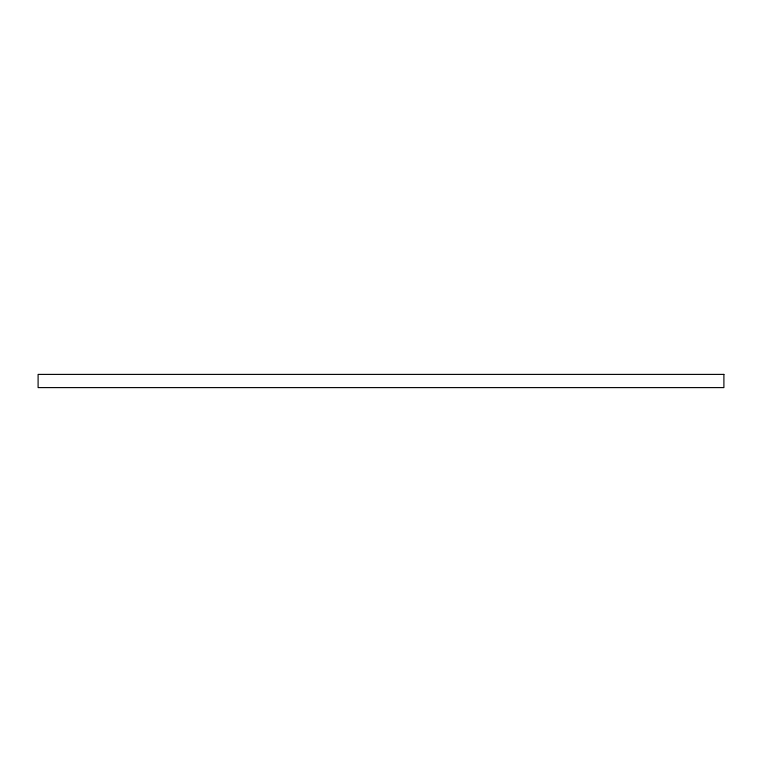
<?xml version="1.0" encoding="UTF-8"?>
<svg xmlns="http://www.w3.org/2000/svg" width="762" height="762" viewBox="0 0 762 762"><rect width="100%" height="100%" fill="white"/><g stroke="black" fill="none" stroke-linecap="round" stroke-linejoin="round"><path stroke-width="1.14" d="M723.9 374.399L38.1 374.399L38.1 387.601L723.9 387.601L723.9 374.399"/></g></svg>
